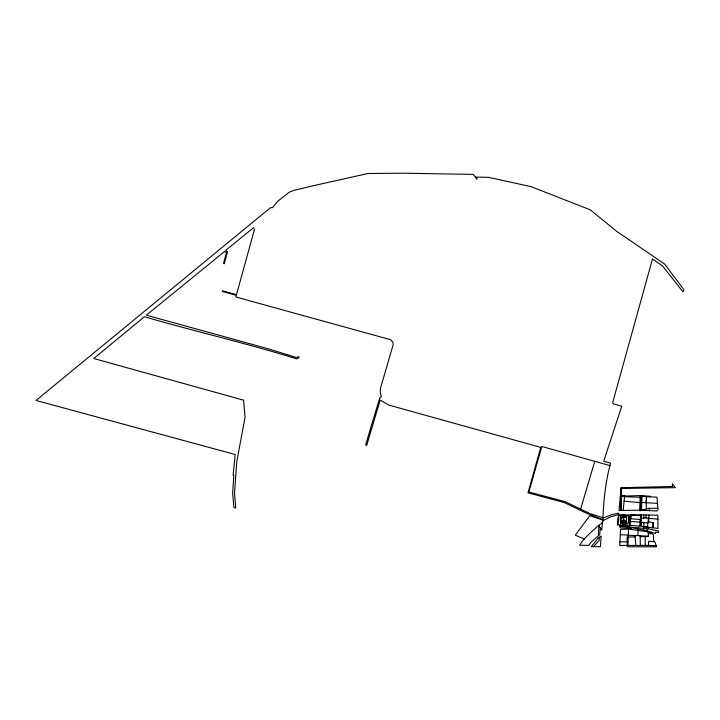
<?xml version="1.0" encoding="UTF-8"?>
<svg xmlns="http://www.w3.org/2000/svg" width="720" height="720" viewBox="0 0 720 720"><rect width="100%" height="100%" fill="white"/><g stroke="black" fill="none" stroke-linecap="round" stroke-linejoin="round"><path stroke-width="1.08" d="M622.845 524.646C633.321 528.948 644.742 529.542 655.299 533.511L655.578 532.206L658.575 532.35L658.476 531.036L648.342 528.813L648.396 527.274L647.316 527.121L648.198 521.892L653.049 522.612L652.959 527.877L641.466 526.293L641.322 514.962L631.116 514.881L630.9 518.778L640.404 519.507L640.107 526.167L622.845 524.646L622.827 523.701L620.568 523.809M646.326 496.62L646.299 510.363L656.685 510.975L658.008 509.67L656.964 497.196L642.123 496.386L641.403 510.12L618.966 510.534L621.135 487.71L672.561 486.459L672.345 483.768L675.324 487.647L621.495 488.475L621.342 510.561M628.533 529.047L620.604 529.389L619.731 545.454L627.903 545.4L628.533 529.047L649.224 532.035L653.346 534.609L653.805 541.602L654.876 541.701L656.514 546.813L627.345 546.75L627.084 537.12L635.175 536.859L635.085 535.626L620.316 534.654M641.448 518.193L643.779 518.067L643.815 514.989L657.837 515.16L657.981 528.516L652.968 527.733L653.049 522.612M623.142 510.57L624.087 501.219L640.962 502.695L641.268 495.558L640.152 495.594L639.684 510.777L640.602 510.795L641.268 495.558L650.295 496.296L650.088 496.917M640.575 514.962L640.107 526.167M648.648 521.955L649.026 515.034M598.374 535.464L598.887 525.915M627.903 545.4L656.091 545.544L640.332 545.427L640.161 536.688L648.747 536.418L637.857 535.491L638.145 530.154M649.251 510.885L649.395 508.374L657.891 508.221M648.198 521.892L648.441 518.301L657.9 519.111M621.135 487.71L620.541 494.577L620.667 510.552M643.779 518.067L645.939 517.914L646.2 514.989M648.135 536.319L648.378 533.619L647.784 531.801M618.273 517.095L617.382 524.907L617.958 524.862L618.516 514.971L630.855 514.881L629.712 525.123L630.108 521.415L640.305 522.126M602.676 521.334L601.776 530.01L598.527 525.402C592.038 531.612 584.424 537.381 579.573 545.22L588.96 545.355L590.958 542.241L599.688 534.753L600.345 528.444L598.527 525.402L601.461 523.575L603.306 520.182L589.788 515.691L575.325 535.158L584.208 539.064M624.087 501.219L624.555 496.665L640.098 497.295M599.409 537.291L599.049 540.603L593.352 546.642L591.183 546.696L598.041 538.254L601.11 536.103L600.444 546.678L593.352 546.642M602.865 519.597C603.585 500.625 605.547 481.518 610.569 463.122L603.711 461.205L621.765 406.224L613.71 403.92L612.603 402.894L652.5 258.912L662.508 265.923L682.974 291.834L684 289.809L664.632 264.042L616.617 231.3L590.319 209.862L531.234 186.678L488.511 177.327L475.659 177.075L477.009 179.172L473.265 174.411L403.452 173.187L367.911 173.511L312.858 185.832L293.445 190.494L289.386 192.123L277.785 201.222L272.394 207.693L270.459 207.711L36 400.464L235.179 454.5L233.127 475.137L233.811 475.29L232.641 493.506L233.937 507.591L235.755 508.05L234.522 493.308L236.754 461.889L245.07 417.078L243.576 400.167L93.771 358.506L144.45 316.719C194.976 331.533 246.591 343.197 296.73 358.875L299.052 357.705L298.647 356.724L296.163 357.426L267.615 348.624L146.34 315.18L224.739 251.37L226.467 252.567L223.497 263.538L224.226 263.745L227.484 251.829L225.639 250.38L253.485 227.763L254.376 229.734L236.475 294.714L222.381 290.781L222.219 291.348L236.259 295.326L235.809 296.973L390.447 339.66L392.832 342.099L393.228 344.448L380.385 388.593L380.214 391.968L381.348 396.63L379.737 398.07L370.818 427.482L365.706 444.753L366.633 445.626L380.196 400.068L388.656 405.036L540.747 447.372L528.003 492.831L564.093 502.506L586.071 513.009L604.17 520.146L610.416 516.87L618.561 514.638L618.705 513.153L611.784 514.62L603.585 517.86L590.031 513.612L565.254 501.696L528.894 492.039L541.836 446.508L609.948 465.579M630.243 520.2L630.441 518.625L630.9 518.778M628.731 528.174L628.884 527.148L622.89 525.465L619.938 525.708L620.1 527.805L631.719 528.345L628.884 527.148M638.172 529.263L638.424 527.895L648.342 528.813M580.545 509.292L594.765 461.358M642.015 502.524L645.687 502.668L646.335 500.4M641.403 510.12L646.299 510.363L646.299 509.769L641.439 509.652M617.958 524.862L620.613 524.673L620.091 514.908M646.299 508.545L649.395 508.374M637.857 535.491L635.085 535.626L635.787 545.382M622.44 516.447L625.095 516.33M620.874 517.626L622.611 517.554L622.512 515.844M620.883 517.824L625.167 517.635L625.032 515.025L622.377 515.142L622.512 517.752M628.452 519.318L629.514 519.273M621.027 520.425L625.302 520.245L625.509 524.16L622.854 524.268L622.647 520.362M621.099 521.802L625.374 521.55M622.791 522.963L625.446 522.855M640.152 495.594L624.879 496.08L624.834 495.495L621.432 495.387L621.405 496.611L624.555 496.665M619.929 541.854L627.921 541.845M641.322 514.962L643.815 514.989M645.687 502.668L657.477 503.397M653.805 541.602L648.504 541.368L648.594 545.49M648.378 533.619L650.826 533.772L650.781 532.98M641.43 522.477L647.856 522.936M631.08 527.211L638.424 527.895M631.116 514.881L639.189 515.682L639.153 514.944M619.974 526.158L628.659 527.085M643.788 526.608L647.316 527.121M645.939 517.914L648.855 518.364M646.74 528.705L647.253 530.802M626.31 515.682L626.715 523.269M623.547 517.707L623.682 520.317M622.827 521.721L622.917 523.431M640.125 535.851L640.161 536.688M645.3 545.463L645.147 536.121M643.761 522.648L643.815 530.343M628.497 515.583L620.784 515.925L621.189 523.503L628.902 523.17L628.497 515.583M629.352 516.141L628.29 516.195L628.614 522.45L629.676 522.405L629.352 516.141"/></g></svg>
